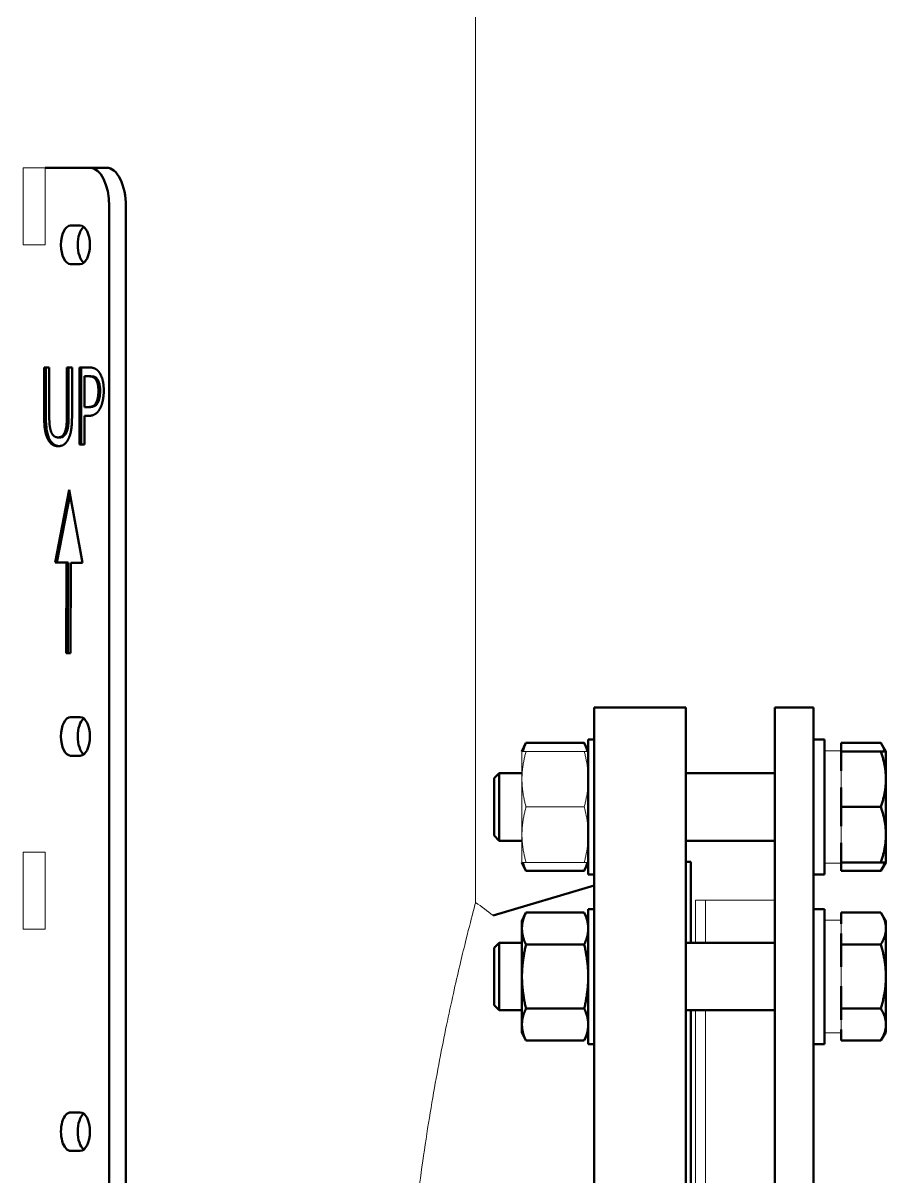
# Model space of a CAD drawing. Header units: inches. Extents: x 19 to 503, y 6 to 322.
# Drawn here: x 121.86 to 133.04, y 100.06 to 115.03 of the extents above; entities that cross this region are included whole.
import ezdxf

# ---------------------------------------------------------------- set-up
doc = ezdxf.new("R2010")
doc.units = ezdxf.units.IN
doc.header["$LTSCALE"] = 15
doc.header["$MEASUREMENT"] = 0
doc.layers.add('Visible (ANSI)', color=7, linetype='Continuous', lineweight=50)

msp = doc.modelspace()

# ---------------------------------------------------------------- linework, layer by layer
at = {"layer": 'Visible (ANSI)', "linetype": 'Continuous', "lineweight": 18}
for p, q in [((127.7261135248977, 103.6236562132051), (127.7261135248977, 124.6542713105731)), ((121.8606658187334, 113.1509396494325), (122.1477145902943, 113.1509396494325)), ((121.8606658187334, 113.1509396494325), (121.8606658187334, 112.1509396494325)), ((122.1477145902943, 113.1509396494325), (122.1477145902943, 112.1509396494325)), ((121.8606658187334, 112.1509396494325), (122.1477145902943, 112.1509396494325)), ((128.3267815808969, 105.5803091728895), (128.3267815808967, 105.2208091728895)), ((128.3786488358032, 105.5803091728895), (129.1339143259903, 105.5803091728895)), ((132.4660315808969, 105.5908091728895), (132.2470315808969, 105.5908091728895)), ((132.4660315808969, 105.5908091728895), (132.4660315808968, 105.5800591728895)), ((128.3267815808967, 105.2208091728895), (128.3267815808967, 104.5018091728895)), ((132.4660315808967, 105.3287421000629), (132.4660315808967, 105.1126262457161)), ((128.3786488358031, 104.8613091728895), (129.1339143259902, 104.8613091728895)), ((132.4660315808967, 104.6099921000628), (132.4660315808967, 104.3938762457161)), ((128.3267815808967, 104.5018091728895), (128.3267815808969, 104.1423091728895)), ((121.8606658187334, 104.2759396494325), (122.1477145902943, 104.2759396494325)), ((121.8606658187334, 104.2759396494325), (121.8606658187334, 103.2759396494325)), ((122.1477145902943, 104.2759396494325), (122.1477145902943, 103.2759396494325)), ((128.3786488358032, 104.1423091728895), (129.1339143259903, 104.1423091728895)), ((132.4660315808968, 104.1425591728895), (132.4660315808969, 104.1318091728895)), ((132.4660315808969, 104.1318091728895), (132.2470315808969, 104.1318091728895)), ((130.5764065808975, 103.6509396494325), (130.5764065808967, 103.0988472895181)), ((130.5764065808975, 103.6509396494325), (130.7064065808975, 103.6509396494325)), ((130.7064065808967, 103.0988472895181), (130.7064065808975, 103.6509396494325)), ((130.7064065808967, 103.0988472895181), (130.7064065808975, 103.6509396494325)), ((130.7064065808975, 103.6509396494325), (131.6064065808975, 103.6509396494325)), ((121.8606658187334, 103.2759396494325), (122.1477145902943, 103.2759396494325)), ((132.4660315808957, 103.3908472895181), (132.2470315808957, 103.3908472895181)), ((132.4660315808957, 103.3461903218298), (132.4660315808956, 103.2214157751466)), ((132.4660315808955, 102.7861218362013), (132.4660315808955, 102.5365727428349)), ((130.5764065808962, 102.2238472895181), (130.5764065808956, 99.28840153280392)), ((130.7064065808956, 99.28840153280392), (130.7064065808962, 102.2238472895181)), ((130.7064065808956, 99.28840153280392), (130.7064065808962, 102.2238472895181)), ((132.4660315808956, 102.1012788038896), (132.4660315808956, 101.9765042572064)), ((132.4660315808957, 101.9318472895181), (132.2470315808957, 101.9318472895181))]:
    msp.add_line(p, q, dxfattribs=at)
at = {"layer": 'Visible (ANSI)'}
for p, q in [((122.7267126553624, 113.1509396494325), (122.1477145902943, 113.1509396494325)), ((122.9432190063086, 113.1509396494325), (122.7267126553624, 113.1509396494325)), ((122.9767126553623, 83.90093964943252), (122.9767126553622, 112.6509396494325)), ((123.1932190063084, 112.6509396494325), (123.1932190063085, 83.90093964943252)), ((122.4767126553625, 112.4009396494325), (122.6017126553625, 112.4009396494325)), ((122.6017126553625, 111.9009396494325), (122.4767126553625, 111.9009396494325)), ((122.133263911043, 109.9365232360032), (122.133263911043, 110.5605102606675)), ((122.133263911043, 110.5605102606675), (122.199714477306, 110.5605102606675)), ((122.1549145461377, 109.9365232360032), (122.1549145461377, 110.5605102606675)), ((122.199714477306, 110.5605102606675), (122.199714477306, 109.9365232360032)), ((122.4286447818093, 110.5605102606675), (122.4950953480722, 110.5605102606675)), ((122.4286447818093, 109.9332817449659), (122.4286447818093, 110.5605102606675)), ((122.4502954169039, 109.9332817449659), (122.4502954169039, 110.5605102606675)), ((122.4950953480722, 110.5605102606675), (122.4950953480722, 109.9365232360032)), ((122.5903141472904, 109.560510275686), (122.5903141472904, 110.5605102606675)), ((122.5903141472904, 110.5605102606675), (122.7159219249825, 110.5605102606675)), ((122.611964782385, 109.560510275686), (122.611964782385, 110.5605102606675)), ((122.711870061186, 110.4454373288463), (122.6567647135533, 110.4454373288463)), ((122.6567647135533, 110.4454373288463), (122.6567647135534, 110.0467339312685)), ((122.711870061186, 110.4454373288463), (122.7335206962806, 110.4454373288463)), ((122.6567647135534, 110.0467339312685), (122.7021455880744, 110.0467339312685)), ((122.7021455880744, 110.0467339312685), (122.723796223169, 110.0467339312685)), ((122.8087096059228, 110.1067015154571), (122.8303602410174, 110.1067015154571)), ((122.6567647135534, 109.9332817449659), (122.6567647135534, 109.560510275686)), ((122.713085620325, 109.9332817449659), (122.6567647135534, 109.9332817449659)), ((122.3139770363678, 109.6528927702467), (122.3356276714624, 109.6528927702467)), ((122.6567647135534, 109.560510275686), (122.5903141472904, 109.560510275686)), ((122.2763024065282, 108.031427006463), (122.4586059569535, 108.9745872438667)), ((122.4586059569535, 108.9745872438667), (122.6312045779964, 108.0244915491368)), ((122.2979530416228, 108.031427006463), (122.4690956300915, 108.9168452223643)), ((122.4244104632751, 108.0293281487508), (122.2763024065282, 108.031427006463)), ((122.2763024065282, 108.031427006463), (122.2979530416228, 108.031427006463)), ((122.4460610983698, 108.0293281487508), (122.2979530416228, 108.031427006463)), ((122.4171934258458, 106.8534078802187), (122.4244104632751, 108.0293281487508)), ((122.4244104632751, 108.0293281487508), (122.4460610983698, 108.0293281487508)), ((122.4388456704688, 106.8536701314738), (122.4460610983698, 108.0293281487508)), ((122.4810570359546, 108.0280032716288), (122.4748757035476, 106.8541065260167)), ((122.4810570359546, 108.0280032716288), (122.5027076710492, 108.0280032716288)), ((122.6312045779964, 108.0244915491368), (122.4810570359546, 108.0280032716288)), ((122.6311121950606, 108.0250000852368), (122.5027076710492, 108.0280032716288)), ((122.4748757035476, 106.8541065260167), (122.4171934258458, 106.8534078802187)), ((129.2614065808975, 87.15093964943253), (129.2614065808975, 106.1509396494325)), ((129.2614065808975, 106.1509396494325), (130.4514065808975, 106.1509396494325)), ((130.4514065808975, 87.15093964943253), (130.4514065808975, 106.1509396494325)), ((131.6064065808975, 106.1509396494324), (131.6064065808975, 87.15093964943266)), ((132.1064065808975, 106.1509396494324), (131.6064065808975, 106.1509396494324)), ((132.1064065808975, 87.15093964943266), (132.1064065808975, 106.1509396494324)), ((122.4767126553625, 106.0259396494325), (122.6017126553625, 106.0259396494325)), ((128.3267815808982, 105.5803091728895), (128.3786488358046, 105.6915388599842)), ((128.3786488358046, 105.6915388599842), (129.1339143259917, 105.6915388599842)), ((129.1857815808982, 105.5803091728895), (129.1339143259917, 105.6915388599842)), ((129.1857815808969, 105.7363091728895), (129.1857815808969, 103.9863091728895)), ((129.2614065808968, 105.7363091728895), (129.1857815808968, 105.7363091728895)), ((132.2470315808969, 105.7363091728895), (132.1064065808969, 105.7363091728895)), ((132.2470315808969, 103.9863091728895), (132.2470315808969, 105.7363091728895)), ((132.4660315808981, 105.5908091728895), (132.4660315808982, 105.6912501848496)), ((132.4660315808982, 105.6912501848496), (132.9799604202115, 105.6912501848496)), ((133.0441565808982, 105.5800591728895), (132.9799604202115, 105.6912501848496)), ((122.6017126553625, 105.5259396494325), (122.4767126553625, 105.5259396494325)), ((132.4660315808967, 105.3287421000628), (132.4660315808968, 105.5800591728895)), ((132.4660315808968, 105.5800591728895), (132.9799604202101, 105.5800591728895)), ((133.0441565808967, 105.2206841728895), (133.0441565808969, 105.5800591728895)), ((127.9660315808969, 105.2326591728895), (128.0321855179047, 105.2988091728895)), ((127.9660315808969, 104.4899591728895), (127.9660315808969, 105.2326591728895)), ((128.0321855179047, 105.2988091728895), (128.0321855179047, 104.4238091728895)), ((128.3267815808969, 105.2988091728895), (128.0321855179047, 105.2988091728895)), ((131.6064065808969, 105.2988091728895), (130.4514065808968, 105.2988091728895)), ((133.0441565808967, 104.5019341728895), (133.0441565808967, 105.2206841728895)), ((132.4660315808966, 104.8613091728895), (132.4660315808967, 105.1126262457161)), ((132.4660315808967, 104.6099921000628), (132.4660315808966, 104.8613091728895)), ((132.4660315808966, 104.8613091728895), (132.97996042021, 104.8613091728895)), ((127.9660315808969, 104.4899591728895), (128.0321855179047, 104.4238091728895)), ((133.0441565808969, 104.1425591728895), (133.0441565808967, 104.5019341728895)), ((128.3267815808969, 104.4238091728895), (128.0321855179047, 104.4238091728895)), ((131.6064065808969, 104.4238091728895), (130.4514065808968, 104.4238091728895)), ((132.4660315808968, 104.1425591728895), (132.4660315808967, 104.3938762457161)), ((128.3267815808982, 104.1423091728895), (128.3786488358046, 104.0310794857948)), ((129.1857815808982, 104.1423091728895), (129.1339143259917, 104.0310794857948)), ((130.4514065808975, 104.1509396494325), (130.5139065808975, 104.1509396494325)), ((130.5139065808964, 103.0988472895181), (130.5139065808975, 104.1509396494325)), ((132.4660315808968, 104.1425591728895), (132.9799604202101, 104.1425591728895)), ((133.0441565808982, 104.1425591728895), (132.9799604202115, 104.0313681609294)), ((128.3786488358046, 104.0310794857948), (129.1339143259917, 104.0310794857948)), ((132.4660315808982, 104.0313681609294), (132.4660315808981, 104.1318091728895)), ((132.4660315808982, 104.0313681609294), (132.9799604202115, 104.0313681609294)), ((127.9540005101158, 103.4534720320918), (129.2614065808975, 103.8409396494325)), ((129.2614065808968, 103.9863091728895), (129.1857815808968, 103.9863091728895)), ((132.2470315808969, 103.9863091728895), (132.1064065808969, 103.9863091728895)), ((128.3267815808957, 103.3803472895181), (128.3786488358022, 103.4915769766128)), ((128.3786488358022, 103.4915769766128), (129.1339143259893, 103.4915769766128)), ((129.1857815808957, 103.3803472895181), (129.1339143259893, 103.4915769766128)), ((129.1857815808957, 103.5363472895181), (129.1857815808957, 101.7863472895181)), ((129.2614065808957, 103.5363472895181), (129.1857815808957, 103.5363472895181)), ((132.2470315808957, 103.5363472895181), (132.1064065808957, 103.5363472895181)), ((132.2470315808957, 101.7863472895181), (132.2470315808957, 103.5363472895181)), ((132.4660315808956, 103.3461903218298), (132.4660315808957, 103.4912883014782)), ((132.4660315808957, 103.4912883014782), (132.9799604202091, 103.4912883014782)), ((133.0441565808957, 103.3800972895181), (132.9799604202091, 103.4912883014782)), ((128.3267815808957, 103.3803472895181), (128.3267815808956, 103.2840195548391)), ((128.3267815808956, 103.2840195548391), (128.3267815808955, 102.6613472895181)), ((133.0441565808956, 103.2838030484882), (133.0441565808957, 103.3800972895181)), ((133.0441565808955, 102.6613472895181), (133.0441565808956, 103.2838030484882)), ((127.9660315808957, 103.0326972895181), (128.0321855179036, 103.0988472895181)), ((128.0321855179036, 103.0988472895181), (128.0321855179036, 102.2238472895181)), ((128.3267815808957, 103.0988472895181), (128.0321855179036, 103.0988472895181)), ((131.6064065808957, 103.0988472895181), (130.4514065808957, 103.0988472895181)), ((132.4660315808955, 103.0763177954982), (132.4660315808956, 103.2214157751466)), ((127.9660315808957, 102.2899972895181), (127.9660315808957, 103.0326972895181)), ((128.378648835802, 103.0764621330654), (129.1339143259891, 103.0764621330654)), ((132.4660315808955, 102.7861218362013), (132.4660315808955, 103.0763177954982)), ((132.4660315808955, 103.0763177954982), (132.9799604202089, 103.0763177954982)), ((128.3267815808955, 102.6613472895181), (128.3267815808956, 102.0386750241971)), ((133.0441565808956, 102.038891530548), (133.0441565808955, 102.6613472895181)), ((132.4660315808955, 102.2463767835381), (132.4660315808955, 102.5365727428349)), ((127.9660315808957, 102.2899972895181), (128.0321855179036, 102.2238472895181)), ((128.3267815808957, 102.2238472895181), (128.0321855179036, 102.2238472895181)), ((128.378648835802, 102.2462324459708), (129.1339143259891, 102.2462324459708)), ((131.6064065808957, 102.2238472895181), (130.4514065808957, 102.2238472895181)), ((130.5139065808954, 99.28840153280392), (130.513906580896, 102.2238472895181)), ((132.4660315808956, 102.1012788038896), (132.4660315808955, 102.2463767835381)), ((132.4660315808955, 102.2463767835381), (132.9799604202089, 102.2463767835381)), ((128.3267815808956, 102.0386750241971), (128.3267815808957, 101.9423472895181)), ((128.3267815808957, 101.9423472895181), (128.3786488358022, 101.8311176024234)), ((129.1857815808957, 101.9423472895181), (129.1339143259893, 101.8311176024234)), ((132.4660315808957, 101.831406277558), (132.4660315808956, 101.9765042572064)), ((133.0441565808957, 101.9425972895181), (132.9799604202091, 101.831406277558)), ((133.0441565808957, 101.9425972895181), (133.0441565808956, 102.038891530548)), ((128.3786488358022, 101.8311176024234), (129.1339143259893, 101.8311176024234)), ((129.2614065808957, 101.7863472895181), (129.1857815808957, 101.7863472895181)), ((132.2470315808957, 101.7863472895181), (132.1064065808957, 101.7863472895181)), ((132.4660315808957, 101.831406277558), (132.9799604202091, 101.831406277558)), ((122.4767126553625, 100.9009396494325), (122.6017126553625, 100.9009396494325)), ((122.6017126553625, 100.4009396494325), (122.4767126553625, 100.4009396494325))]:
    msp.add_line(p, q, dxfattribs=at)
for centre, major_axis, ratio, start_param, end_param in [((122.7267126553624, 112.6509396494325), (6.384536953507494e-16, 0.5000000000000012), 0.4999999999997286, 4.712388980384732, 6.283185307179608), ((122.9432190063086, 112.6509396494325), (-7.602524774045964e-16, 0.5000000000000028), 0.4999999999997285, 4.712388980384689, 6.283185307179586), ((122.4767126553625, 112.1509396494325), (1.457611441641861e-15, -0.2499999999999992), 0.4999999999997286, 3.141592653589759, 6.283185307179552), ((122.6932190063087, 112.1509396494325), (-5.070992838239287e-16, 0.2500000000000004), 0.4999999999997286, 0.3747344327088292, 2.766858220880987), ((122.6017126553625, 112.1509396494325), (-1.429155868268802e-15, 0.2499999999999992), 0.4999999999997286, 3.14159265358976, 6.283185307179552), ((122.4767126553625, 105.7759396494325), (2.540342085190513e-16, -0.2500000000000006), 0.4999999999997286, 3.141592653589797, 6.28318530717959), ((122.6932190063087, 105.7759396494325), (-4.917326388595674e-16, 0.2499999999999996), 0.4999999999997286, 0.3747344327088298, 2.766858220881144), ((122.6017126553625, 105.7759396494325), (-2.708523189557857e-16, 0.2500000000000006), 0.4999999999997286, 3.141592653589797, 6.28318530717959), ((122.4767126553625, 100.6509396494325), (1.956621257649892e-16, -0.2500000000000003), 0.4999999999997286, 3.141592653589798, 6.283185307179592), ((122.6932190063087, 100.6509396494325), (-5.275881437764108e-16, 0.2500000000000001), 0.4999999999997286, 0.3747344327088292, 2.766858220881143), ((122.6017126553625, 100.6509396494325), (-1.615783992092735e-16, 0.2499999999999999), 0.4999999999997286, 3.1415926535898, 6.283185307179593)]:
    msp.add_ellipse(centre, major_axis=major_axis, ratio=ratio, start_param=start_param, end_param=end_param, dxfattribs=at)
for points in [[(122.8010110647094, 110.4073498091589), (122.785208795903, 110.4284195009009), (122.7430694124192, 110.4454373288463), (122.711870061186, 110.4454373288463)], [(122.7159219249825, 110.5605102606675), (122.7604924267442, 110.5605102606675), (122.8228911292106, 110.5313368413325), (122.8467971256101, 110.498111558201)], [(122.8467971256101, 110.498111558201), (122.8747549858061, 110.4600240385137), (122.9063595234189, 110.3425199884146), (122.9063595234189, 110.2590515942063)], [(122.8370726524984, 110.2549997304098), (122.8370726524984, 110.3068635870052), (122.8192444517938, 110.3830386263798), (122.8010110647094, 110.4073498091589)], [(122.8087096059228, 110.1067015154571), (122.8237015019699, 110.1366853075513), (122.8370726524984, 110.2071877376108), (122.8370726524984, 110.2549997304098)], [(122.9063595234189, 110.2590515942063), (122.9063595234189, 110.1942217734619), (122.8832638997788, 110.0775280961221), (122.8625993944165, 110.0370094581569)], [(122.7021455880744, 110.0467339312685), (122.7426642260396, 110.0467339312685), (122.7925021507368, 110.0726658595663), (122.8087096059228, 110.1067015154571)], [(122.8625993944165, 110.0370094581569), (122.8366674661188, 109.9859559743207), (122.766570222439, 109.9332817449659), (122.713085620325, 109.9332817449659)], [(122.181075903842, 109.6318230785048), (122.1547387891646, 109.6836869351002), (122.133263911043, 109.829554031775), (122.133263911043, 109.9365232360032)], [(122.199714477306, 109.9365232360032), (122.199714477306, 109.866831178703), (122.2086285776583, 109.7728279386237), (122.2211893554275, 109.7347404189364)], [(122.4071699036878, 109.7347404189364), (122.419730681457, 109.7728279386237), (122.4286447818093, 109.8660208059437), (122.4286447818093, 109.9332817449659)], [(122.4950953480722, 109.9365232360032), (122.4950953480722, 109.8319851500529), (122.4740256563303, 109.6828765623409), (122.4472833552733, 109.6318230785048)], [(122.2211893554275, 109.7347404189364), (122.234560505956, 109.6942217809712), (122.2807517532364, 109.6528927702467), (122.3139770363678, 109.6528927702467)], [(122.3139770363678, 109.6528927702467), (122.345176387601, 109.6528927702467), (122.3937987531592, 109.6942217809712), (122.4071699036878, 109.7347404189364)], [(122.3139770363678, 109.539440583944), (122.2698117209858, 109.539440583944), (122.2041715274821, 109.5856318312244), (122.181075903842, 109.6318230785048)], [(122.4472833552733, 109.6318230785048), (122.4233773588739, 109.5848214584651), (122.3601682836482, 109.539440583944), (122.3139770363678, 109.539440583944)]]:
    msp.add_open_spline(points, degree=2, dxfattribs=at)
for points, knots in [([(122.8226616998041, 110.4073498091589), (122.8083798876201, 110.4263922254042), (122.7939599640156, 110.4336289010282), (122.7692815512244, 110.443595183117), (122.7502832374288, 110.4454373288463), (122.7335206962806, 110.4454373288463)], [-0.3818938295760734, -0.3818938295760734, -0.3818938295760734, -0.3818938295760734, -0.2554611270989197, -0.2554611270989197, 0, 0, 0, 0]), ([(122.8587232875931, 110.2549997304098), (122.8587232875931, 110.27528201762), (122.8577008353703, 110.2957450228385), (122.8521337750701, 110.338098323537), (122.8478004654643, 110.3540541092898), (122.8385627385534, 110.3817864475865), (122.831252047215, 110.395896012611), (122.8226616998041, 110.4073498091589)], [-0.3372795691193959, -0.3372795691193959, -0.3372795691193959, -0.3372795691193959, -0.2539165574754846, -0.2539165574754846, -0.157342525365897, -0.157342525365897, 0, 0, 0, 0]), ([(122.8303602410174, 110.1067015154571), (122.8351570212531, 110.1162950759284), (122.8395205840417, 110.1267021515996), (122.8472979506812, 110.1501069371878), (122.8500534540421, 110.1614740697964), (122.8570057229795, 110.1981314878303), (122.8587232875931, 110.227016788913), (122.8587232875931, 110.2549997304098)], [-0.3778990737857397, -0.3778990737857397, -0.3778990737857397, -0.3778990737857397, -0.2983955769262049, -0.2983955769262049, -0.2132300142054256, -0.2132300142054256, 0, 0, 0, 0]), ([(122.723796223169, 110.0467339312685), (122.7390704704046, 110.0467339312685), (122.7555076280212, 110.0481158294191), (122.7878562135383, 110.0573291427928), (122.7979054158763, 110.0644209907337), (122.8143234453814, 110.079165471955), (122.8229682355342, 110.0911783039423), (122.8303602410174, 110.1067015154571)], [-0.3720280769001585, -0.3720280769001585, -0.3720280769001585, -0.3720280769001585, -0.2742790032928341, -0.2742790032928341, -0.1633485371679347, -0.1633485371679347, 0, 0, 0, 0]), ([(122.2027265389366, 109.6318230785048), (122.1940279831461, 109.6489525422153), (122.1865248230468, 109.6679649831276), (122.1739677358736, 109.7102336481478), (122.1691476073039, 109.7328766351743), (122.1611272712193, 109.787354389711), (122.1549145461377, 109.8415192408572), (122.1549145461377, 109.9365232360032)], [-1.834872944372431, -1.834872944372431, -1.834872944372431, -1.834872944372431, -1.283211597811784, -1.283211597811784, -0.7239304430125123, -0.7239304430125123, 0, 0, 0, 0]), ([(122.4288205387824, 109.7347404189364), (122.4373569185897, 109.7606249254491), (122.4429252419591, 109.7889689769746), (122.4473454554417, 109.8351802997481), (122.4502954169039, 109.8695043067736), (122.4502954169039, 109.9332817449659)], [-1.425366243235732, -1.425366243235732, -1.425366243235732, -1.425366243235732, -0.4859840790256224, -0.4859840790256224, 0, 0, 0, 0]), ([(122.3356276714624, 109.6528927702467), (122.3488925719618, 109.6528927702467), (122.362184868908, 109.6556943509947), (122.38293245161, 109.6667370956401), (122.3951053593339, 109.6746169856862), (122.4156723603133, 109.7024318863662), (122.4229994823171, 109.71710085389), (122.4288205387824, 109.7347404189364)], [-0.7299087877856778, -0.7299087877856778, -0.7299087877856778, -0.7299087877856778, -0.3783755563365679, -0.3783755563365679, -0.161049569530945, -0.161049569530945, 0, 0, 0, 0]), ([(122.3250723244612, 109.5397809360763), (122.3127915451465, 109.5405856676966), (122.3004693216496, 109.5428660755911), (122.2747797866997, 109.5519700781881), (122.2615080892584, 109.5593485104933), (122.2314496858013, 109.5849374366245), (122.2160133423091, 109.6052494717597), (122.2027265389366, 109.6318230785048)], [-0.6846163322001338, -0.6846163322001338, -0.6846163322001338, -0.6846163322001338, -0.4978653254867642, -0.4978653254867642, -0.2863653535568763, -0.2863653535568763, 0, 0, 0, 0])]:
    msp.add_open_spline(points, degree=3, knots=knots, dxfattribs=at)
for points, weights in [([(128.3786488358046, 105.6915388599842), (128.3513009892951, 105.6328912138837), (128.3386088095595, 105.5803091728895)], [1, 1.019659563749201, 1.0189529053204]), ([(129.1739543522367, 105.5803091728895), (129.1612621725012, 105.6328912138837), (129.1339143259917, 105.6915388599842)], [1.018952905320398, 1.019659563749199, 1]), ([(133.0295180064643, 105.5800591728895), (133.0138088810973, 105.6326229308374), (132.9799604202115, 105.6912501848496)], [1.023854694084884, 1.027216582859178, 1.010018749357402]), ([(132.9799604202101, 105.5800591728895), (133.0441565808968, 105.5800591728895), (133.0441565808969, 105.5800591728895)], [1.010018749357402, 1.043141395740174, 1]), ([(133.0441565808967, 105.2206841728895), (133.0441565808967, 105.3874706908296), (132.9799604202101, 105.5800591728895)], [1, 1.043141395740174, 1.010018749357402]), ([(132.97996042021, 104.8613091728895), (133.0441565808966, 105.0538976549494), (133.0441565808967, 105.2206841728895)], [1.010018749357404, 1.043141395740182, 1]), ([(133.0441565808967, 104.5019341728895), (133.0441565808966, 104.6687206908296), (132.97996042021, 104.8613091728895)], [1, 1.043141395740166, 1.010018749357401]), ([(132.9799604202101, 104.1425591728895), (133.0441565808967, 104.3351476549494), (133.0441565808967, 104.5019341728895)], [1.010018749357404, 1.043141395740184, 1]), ([(128.3386088095595, 104.1423091728895), (128.3513009892951, 104.0897271318954), (128.3786488358046, 104.0310794857948)], [1.018952905320409, 1.01965956374921, 1]), ([(129.1339143259917, 104.0310794857948), (129.1612621725012, 104.0897271318954), (129.1739543522367, 104.1423091728895)], [1, 1.019659563749194, 1.018952905320394]), ([(132.9799604202115, 104.0313681609294), (133.0138088810973, 104.0899954149416), (133.0295180064643, 104.1425591728895)], [1.010018749357404, 1.027216582859183, 1.02385469408489]), ([(133.0441565808969, 104.1425591728895), (133.0441565808968, 104.1425591728895), (132.9799604202101, 104.1425591728895)], [1, 1.043141395740166, 1.010018749357401]), ([(128.3786488358022, 103.4915769766128), (128.3267815808957, 103.3803472895181), (128.3267815808956, 103.2840195548391)], [1, 1.037954849302018, 1]), ([(129.1857815808956, 103.2840195548391), (129.1857815808957, 103.3803472895181), (129.1339143259893, 103.4915769766128)], [1, 1.03795484930202, 1]), ([(133.0441565808956, 103.2838030484882), (133.0441565808957, 103.3800972895181), (132.9799604202091, 103.4912883014782)], [1, 1.043141395740171, 1.010018749357402]), ([(128.3267815808956, 103.2840195548391), (128.3267815808956, 103.1876918201601), (128.378648835802, 103.0764621330654)], [1, 1.037954849302038, 1]), ([(129.1339143259891, 103.0764621330654), (129.1857815808956, 103.1876918201601), (129.1857815808956, 103.2840195548391)], [1, 1.037954849302043, 1]), ([(132.9799604202089, 103.0763177954982), (133.0441565808956, 103.1875088074582), (133.0441565808956, 103.2838030484882)], [1.010018749357402, 1.043141395740174, 1]), ([(128.378648835802, 103.0764621330654), (128.3267815808955, 102.8540027588761), (128.3267815808955, 102.6613472895181)], [1, 1.037954849302034, 1]), ([(129.1857815808955, 102.6613472895181), (129.1857815808955, 102.8540027588761), (129.1339143259891, 103.0764621330654)], [1, 1.03795484930203, 1]), ([(133.0441565808955, 102.6613472895181), (133.0441565808955, 102.853935771578), (132.9799604202089, 103.0763177954982)], [1, 1.043141395740174, 1.010018749357402]), ([(128.3267815808955, 102.6613472895181), (128.3267815808955, 102.4686918201601), (128.378648835802, 102.2462324459707)], [1, 1.037954849302041, 1]), ([(129.1339143259891, 102.2462324459707), (129.1857815808955, 102.4686918201601), (129.1857815808955, 102.6613472895181)], [1, 1.037954849302041, 1]), ([(132.9799604202089, 102.2463767835381), (133.0441565808955, 102.4687588074582), (133.0441565808955, 102.6613472895181)], [1.010018749357404, 1.043141395740182, 1]), ([(128.378648835802, 102.2462324459708), (128.3267815808956, 102.1350027588761), (128.3267815808956, 102.0386750241971)], [1, 1.037954849302045, 1]), ([(129.1857815808956, 102.0386750241971), (129.1857815808956, 102.1350027588761), (129.1339143259891, 102.2462324459708)], [1, 1.037954849302038, 1]), ([(133.0441565808956, 102.038891530548), (133.0441565808956, 102.135185771578), (132.9799604202089, 102.2463767835381)], [1, 1.043141395740166, 1.010018749357401]), ([(128.3267815808956, 102.0386750241971), (128.3267815808957, 101.9423472895181), (128.3786488358022, 101.8311176024234)], [1, 1.037954849302045, 1]), ([(129.1339143259893, 101.8311176024234), (129.1857815808957, 101.9423472895181), (129.1857815808956, 102.0386750241971)], [1, 1.037954849302038, 1]), ([(132.9799604202091, 101.831406277558), (133.0441565808957, 101.9425972895181), (133.0441565808956, 102.038891530548)], [1.010018749357404, 1.043141395740184, 1])]:
    msp.add_rational_spline(points, weights, degree=2, dxfattribs=at)
at = {"layer": 'Visible (ANSI)', "linetype": 'Continuous', "lineweight": 18}
for points, weights in [([(128.3267815808969, 105.5803091728895), (128.3267815808968, 105.5803091728895), (128.3786488358032, 105.5803091728895)], [1, 1.037954849302038, 1]), ([(128.3786488358032, 105.5803091728895), (128.3267815808967, 105.3876537035315), (128.3267815808967, 105.2208091728895)], [1, 1.037954849302034, 1]), ([(129.1857815808967, 105.2208091728895), (129.1857815808967, 105.3876537035315), (129.1339143259903, 105.5803091728895)], [1, 1.03795484930203, 1]), ([(129.1339143259903, 105.5803091728895), (129.1857815808968, 105.5803091728895), (129.1857815808969, 105.5803091728895)], [1, 1.037954849302043, 1]), ([(128.3267815808967, 105.2208091728895), (128.3267815808967, 105.0539646422475), (128.3786488358031, 104.8613091728895)], [1, 1.037954849302041, 1]), ([(129.1339143259902, 104.8613091728895), (129.1857815808966, 105.0539646422475), (129.1857815808967, 105.2208091728895)], [1, 1.037954849302041, 1]), ([(128.3786488358031, 104.8613091728895), (128.3267815808967, 104.6686537035315), (128.3267815808967, 104.5018091728895)], [1, 1.037954849302045, 1]), ([(129.1857815808967, 104.5018091728895), (129.1857815808966, 104.6686537035315), (129.1339143259902, 104.8613091728895)], [1, 1.037954849302038, 1]), ([(128.3267815808967, 104.5018091728895), (128.3267815808967, 104.3349646422475), (128.3786488358032, 104.1423091728895)], [1, 1.037954849302045, 1]), ([(129.1339143259903, 104.1423091728895), (129.1857815808967, 104.3349646422475), (129.1857815808967, 104.5018091728895)], [1, 1.037954849302038, 1]), ([(128.3786488358032, 104.1423091728895), (128.3267815808968, 104.1423091728895), (128.3267815808969, 104.1423091728895)], [1, 1.037954849302059, 1]), ([(129.1857815808969, 104.1423091728895), (129.1857815808968, 104.1423091728895), (129.1339143259903, 104.1423091728895)], [1, 1.037954849302036, 1])]:
    msp.add_rational_spline(points, weights, degree=2, dxfattribs=at)
msp.add_open_spline([(126.7840261261819, 96.65093964943253), (126.7840261261819, 97.08024094967953), (126.7952495252733, 97.52444694144828), (126.8412220023027, 98.40930458210582), (126.875938024818, 98.84996504859554), (126.9632839651257, 99.69719493863697), (127.0158947801476, 100.1044050950971), (127.1290199796913, 100.860403681242), (127.1894247532426, 101.2091810455959), (127.3071765922861, 101.8330741651425), (127.3687306492675, 102.1293612423845), (127.4847252384125, 102.6544898104459), (127.5390487449136, 102.8833603383607), (127.6296554411333, 103.2527548562945), (127.6659365539243, 103.3935970303675), (127.714184455323, 103.5790738607261), (127.7261135248976, 103.6236562132051), (127.7261135248977, 103.6236562132051)], degree=3, knots=[105.1895586299093, 105.1895586299093, 105.1895586299093, 105.1895586299093, 108.4608345377915, 108.4608345377915, 111.7321104456737, 111.7321104456737, 115.0033863535559, 115.0033863535559, 118.2746622614381, 118.2746622614381, 121.5777337679252, 121.5777337679252, 124.8808052744123, 124.8808052744123, 128.1838767808995, 128.1838767808995, 131.4869482873866, 131.4869482873866, 131.4869482873866, 131.4869482873866], dxfattribs=at)
msp.add_open_spline([(127.7261135248977, 103.6236562132051), (127.8020711649266, 103.5669220311545), (127.8780410372681, 103.5102038209724), (127.9540005101845, 103.4534720321121)], degree=3, dxfattribs=at)

doc.saveas('drawing.dxf')
